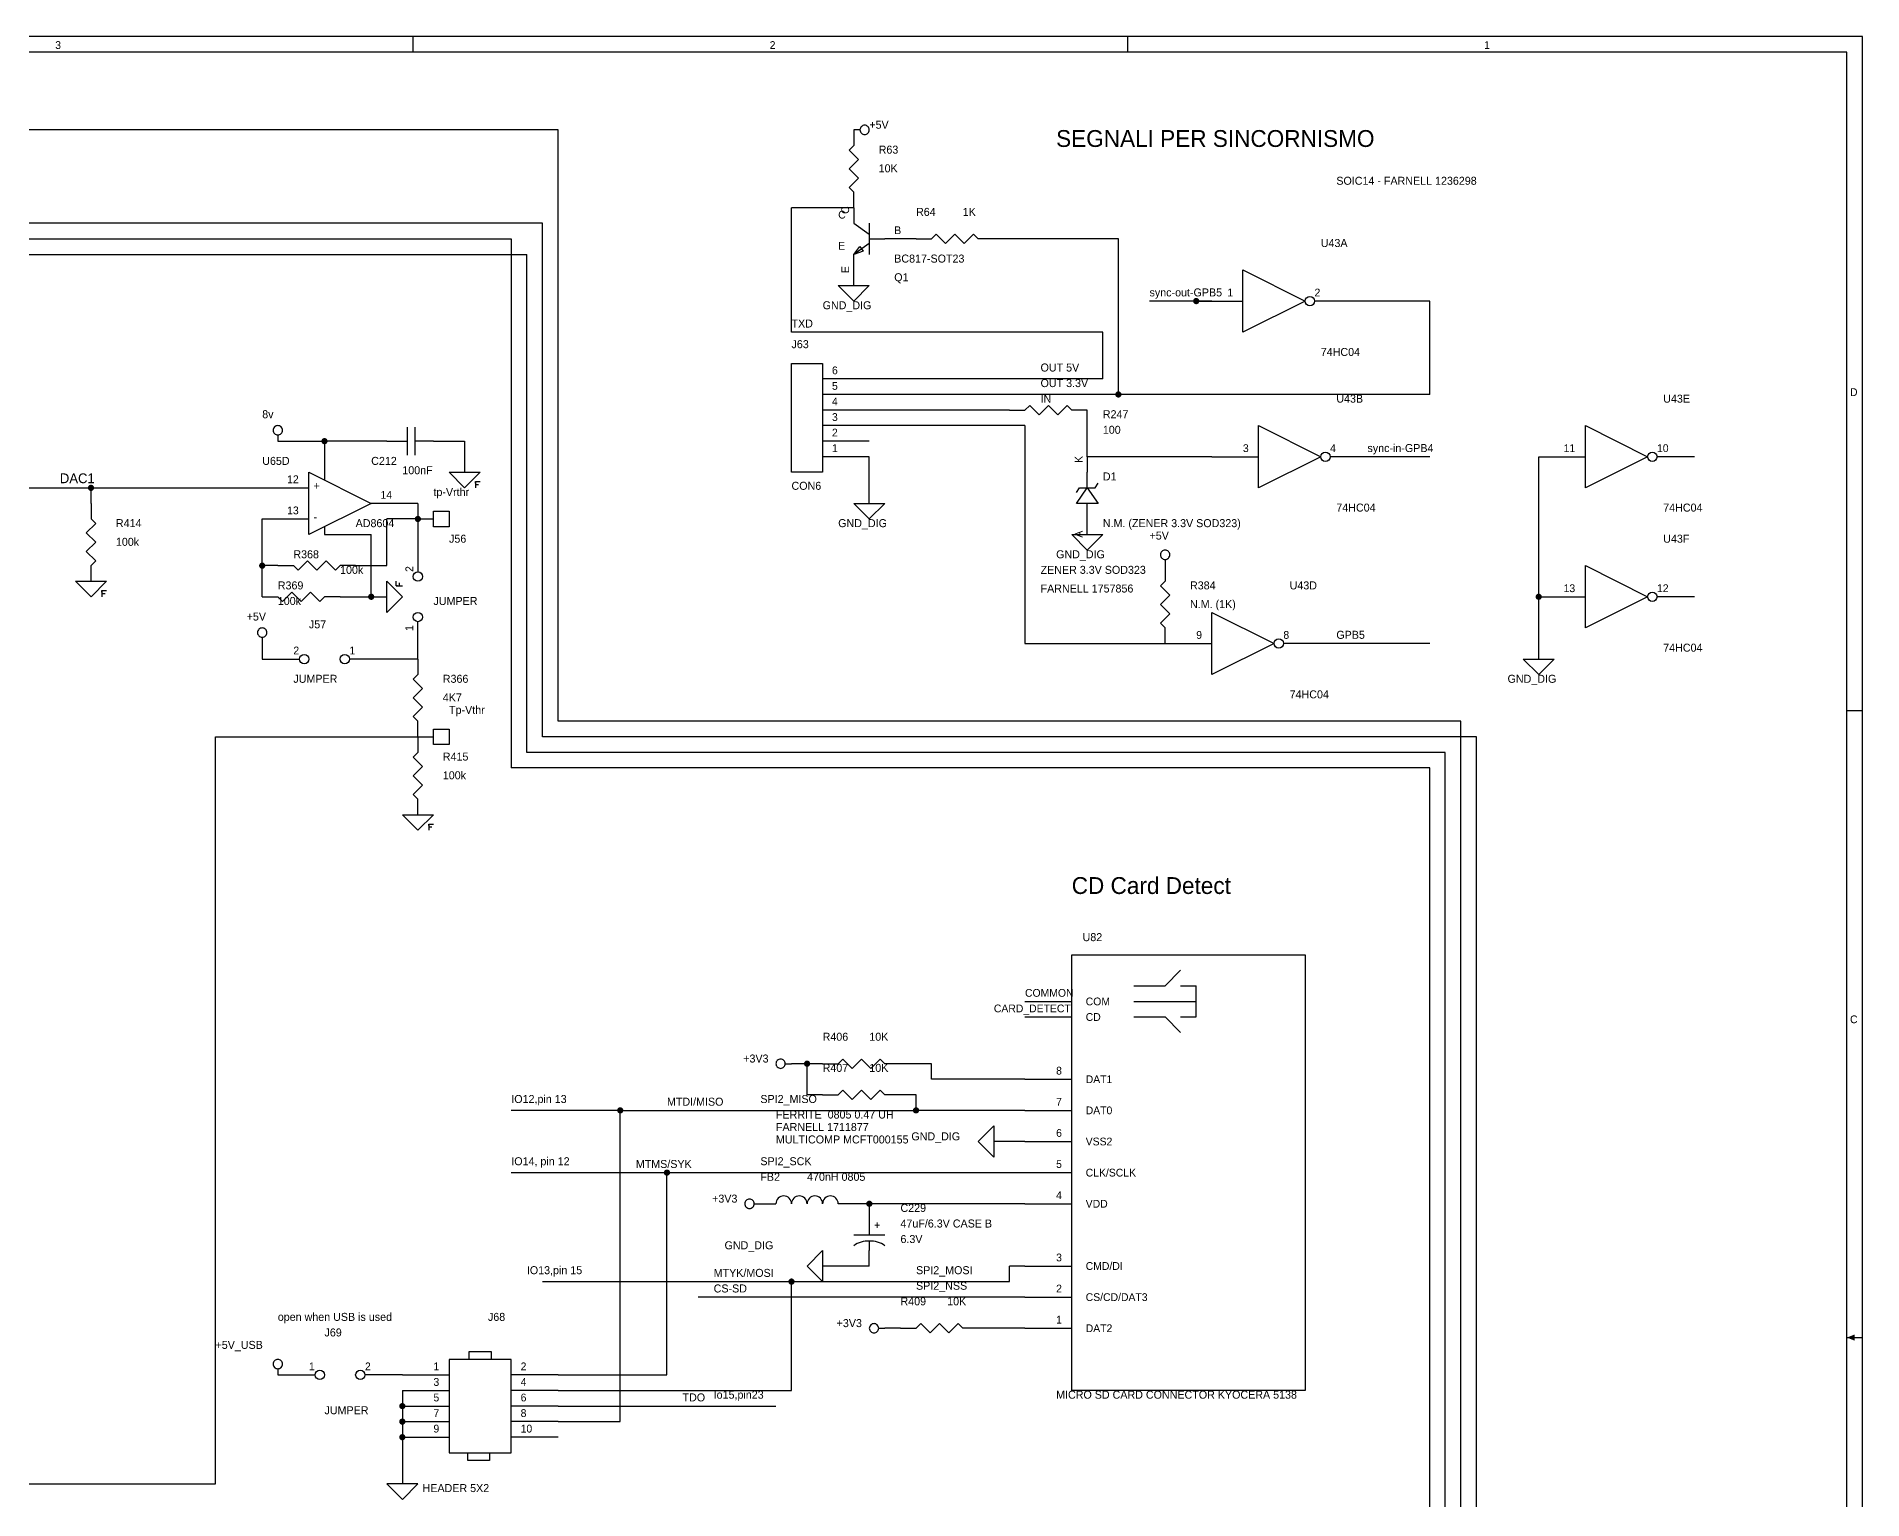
# Model space of a CAD drawing. Extents: x -3 to 591, y 3 to 422.
# Drawn here: x 293.4 to 591.3, y 183.6 to 422.4 of the extents above; entities that cross this region are included whole.
import ezdxf

# ---------------------------------------------------------------- set-up
doc = ezdxf.new("R2010")
doc.units = 0

msp = doc.modelspace()

# ---------------------------------------------------------------- linework, layer by layer
at = {"layer": 'PARTS'}
for p, q in [((426.72, 407.162), (426.72, 404.622)), ((426.72, 394.462), (426.72, 397.002)), ((426.72, 394.462), (426.72, 391.922)), ((434.34, 389.382), (431.8, 389.382)), ((436.88, 389.382), (439.42, 389.382)), ((449.58, 389.382), (447.04, 389.382)), ((426.72, 384.302), (426.72, 386.842)), ((482.6, 379.222), (490.22, 379.222)), ((508, 379.222), (501.904, 379.222)), ((429.26, 366.522), (421.64, 366.522)), ((429.26, 363.982), (421.64, 363.982)), ((429.26, 361.442), (421.64, 361.442)), ((452.12, 361.442), (454.66, 361.442)), ((464.82, 361.442), (462.28, 361.442)), ((429.26, 358.902), (421.64, 358.902)), ((350.52, 356.362), (353.06, 356.362)), ((358.14, 356.362), (355.6, 356.362)), ((429.26, 356.362), (421.64, 356.362)), ((429.26, 353.822), (421.64, 353.822)), ((464.82, 353.822), (464.82, 351.282)), ((485.14, 353.822), (492.76, 353.822)), ((510.54, 353.822), (504.444, 353.822)), ((538.48, 353.822), (546.1, 353.822)), ((563.88, 353.822), (557.784, 353.822)), ((330.2, 348.742), (337.82, 348.742)), ((302.26, 346.202), (302.26, 343.662)), ((355.6, 346.202), (347.98, 346.202)), ((330.2, 343.662), (337.82, 343.662)), ((355.6, 343.662), (358.14, 343.662)), ((464.82, 341.122), (464.82, 343.662)), ((355.6, 341.122), (355.6, 335.026)), ((302.26, 333.502), (302.26, 336.042)), ((332.74, 336.042), (335.28, 336.042)), ((345.44, 336.042), (342.9, 336.042)), ((477.52, 336.042), (477.52, 333.502)), ((330.2, 330.962), (332.74, 330.962)), ((342.9, 330.962), (340.36, 330.962)), ((538.48, 330.962), (546.1, 330.962)), ((563.88, 330.962), (557.784, 330.962)), ((355.6, 320.802), (355.6, 326.898)), ((477.52, 323.342), (477.52, 325.882)), ((477.52, 323.342), (485.14, 323.342)), ((502.92, 323.342), (496.824, 323.342)), ((330.2, 320.802), (336.296, 320.802)), ((350.52, 320.802), (344.424, 320.802)), ((355.6, 320.802), (355.6, 318.262)), ((355.6, 308.102), (355.6, 310.642)), ((355.6, 308.102), (358.14, 308.102)), ((355.6, 308.102), (355.6, 305.562)), ((355.6, 295.402), (355.6, 297.942)), ((454.66, 264.922), (462.28, 264.922)), ((454.66, 262.382), (462.28, 262.382)), ((421.64, 254.762), (424.18, 254.762)), ((434.34, 254.762), (431.8, 254.762)), ((454.66, 252.222), (462.28, 252.222)), ((421.64, 249.682), (424.18, 249.682)), ((434.34, 249.682), (431.8, 249.682)), ((454.66, 247.142), (462.28, 247.142)), ((454.66, 242.062), (462.28, 242.062)), ((454.66, 236.982), (462.28, 236.982)), ((411.48, 231.902), (414.02, 231.902)), ((426.72, 231.902), (424.18, 231.902)), ((429.26, 231.902), (429.26, 229.362)), ((454.66, 231.902), (462.28, 231.902)), ((429.26, 221.742), (429.26, 224.282)), ((454.66, 221.742), (462.28, 221.742)), ((454.66, 216.662), (462.28, 216.662)), ((434.34, 211.582), (436.88, 211.582)), ((447.04, 211.582), (444.5, 211.582)), ((454.66, 211.582), (462.28, 211.582)), ((332.74, 203.962), (338.836, 203.962)), ((353.06, 203.962), (346.964, 203.962)), ((353.06, 203.962), (360.68, 203.962)), ((378.46, 203.962), (370.84, 203.962)), ((353.06, 201.422), (360.68, 201.422)), ((378.46, 201.422), (370.84, 201.422)), ((353.06, 198.882), (360.68, 198.882)), ((378.46, 198.882), (370.84, 198.882)), ((353.06, 196.342), (360.68, 196.342)), ((353.06, 193.802), (360.68, 193.802)), ((378.46, 196.342), (370.84, 196.342)), ((378.46, 193.802), (370.84, 193.802))]:
    msp.add_line(p, q, dxfattribs=at)
for points in [[(427.736, 407.162), (426.72, 407.162)], [(425.958, 403.86), (426.72, 404.622)], [(427.482, 402.336), (425.958, 403.86)], [(425.958, 400.812), (427.482, 402.336)], [(427.482, 399.288), (425.958, 400.812)], [(425.958, 397.764), (427.482, 399.288)], [(426.72, 397.002), (425.958, 397.764)], [(426.72, 391.922), (429.26, 390.144)], [(429.26, 391.922), (429.26, 386.842)], [(429.26, 388.62), (426.72, 386.842)], [(429.26, 389.382), (431.8, 389.382)], [(439.42, 389.382), (440.182, 390.144)], [(440.182, 390.144), (441.706, 388.62)], [(441.706, 388.62), (443.23, 390.144)], [(443.23, 390.144), (444.754, 388.62)], [(444.754, 388.62), (446.278, 390.144)], [(446.278, 390.144), (447.04, 389.382)], [(424.18, 381.762), (429.26, 381.762)], [(426.72, 379.222), (424.18, 381.762)], [(429.26, 381.762), (426.72, 379.222)], [(490.22, 384.302), (500.38, 379.222)], [(490.22, 374.142), (490.22, 384.302)], [(500.38, 379.222), (490.22, 374.142)], [(454.66, 361.442), (455.422, 362.204)], [(455.422, 362.204), (456.946, 360.68)], [(456.946, 360.68), (458.47, 362.204)], [(458.47, 362.204), (459.994, 360.68)], [(459.994, 360.68), (461.518, 362.204)], [(461.518, 362.204), (462.28, 361.442)], [(353.822, 358.648), (353.822, 354.076)], [(355.092, 358.648), (355.092, 354.076)], [(492.76, 358.902), (502.92, 353.822)], [(492.76, 348.742), (492.76, 358.902)], [(546.1, 358.902), (556.26, 353.822)], [(546.1, 348.742), (546.1, 358.902)], [(332.74, 357.378), (332.74, 356.362)], [(353.06, 356.362), (353.822, 356.362)], [(355.6, 356.362), (355.092, 356.362)], [(502.92, 353.822), (492.76, 348.742)], [(556.26, 353.822), (546.1, 348.742)], [(337.82, 351.282), (347.98, 346.202)], [(337.82, 341.122), (337.82, 351.282)], [(340.36, 351.282), (340.36, 350.012)], [(360.68, 351.282), (365.76, 351.282)], [(363.22, 348.742), (360.68, 351.282)], [(365.76, 351.282), (363.22, 348.742)], [(364.998, 349.758), (365.76, 349.758)], [(364.998, 349.504), (364.998, 349.758)], [(364.998, 349.758), (364.998, 348.742)], [(365.506, 349.25), (364.998, 349.25)], [(463.042, 347.98), (463.55, 348.742)], [(463.55, 348.742), (466.09, 348.742)], [(464.82, 348.742), (464.82, 351.282)], [(466.09, 348.742), (466.598, 349.504)], [(347.98, 346.202), (337.82, 341.122)], [(426.72, 346.202), (431.8, 346.202)], [(429.26, 343.662), (426.72, 346.202)], [(431.8, 346.202), (429.26, 343.662)], [(464.82, 343.662), (464.82, 346.202)], [(303.022, 342.9), (301.498, 341.376)], [(302.26, 343.662), (303.022, 342.9)], [(301.498, 341.376), (303.022, 339.852)], [(303.022, 339.852), (301.498, 338.328)], [(340.36, 342.392), (340.36, 341.122)], [(462.28, 341.122), (467.36, 341.122)], [(464.82, 338.582), (462.28, 341.122)], [(467.36, 341.122), (464.82, 338.582)], [(301.498, 338.328), (303.022, 336.804)], [(303.022, 336.804), (302.26, 336.042)], [(337.566, 336.804), (336.042, 335.28)], [(339.09, 335.28), (337.566, 336.804)], [(340.614, 336.804), (339.09, 335.28)], [(342.138, 335.28), (340.614, 336.804)], [(477.52, 337.058), (477.52, 336.042)], [(336.042, 335.28), (335.28, 336.042)], [(342.9, 336.042), (342.138, 335.28)], [(546.1, 336.042), (556.26, 330.962)], [(546.1, 325.882), (546.1, 336.042)], [(299.72, 333.502), (304.8, 333.502)], [(302.26, 330.962), (299.72, 333.502)], [(304.8, 333.502), (302.26, 330.962)], [(304.038, 331.978), (304.8, 331.978)], [(304.038, 331.724), (304.038, 331.978)], [(304.038, 331.978), (304.038, 330.962)], [(304.546, 331.47), (304.038, 331.47)], [(333.502, 330.2), (332.74, 330.962)], [(335.026, 331.724), (333.502, 330.2)], [(336.55, 330.2), (335.026, 331.724)], [(338.074, 331.724), (336.55, 330.2)], [(339.598, 330.2), (338.074, 331.724)], [(340.36, 330.962), (339.598, 330.2)], [(350.52, 328.422), (350.52, 333.502)], [(350.52, 333.502), (353.06, 330.962)], [(353.06, 330.962), (350.52, 328.422)], [(352.044, 332.74), (352.044, 333.502)], [(352.298, 332.74), (352.044, 332.74)], [(352.044, 332.74), (353.06, 332.74)], [(352.552, 333.248), (352.552, 332.74)], [(476.758, 332.74), (477.52, 333.502)], [(478.282, 331.216), (476.758, 332.74)], [(476.758, 329.692), (478.282, 331.216)], [(556.26, 330.962), (546.1, 325.882)], [(478.282, 328.168), (476.758, 329.692)], [(476.758, 326.644), (478.282, 328.168)], [(485.14, 328.422), (495.3, 323.342)], [(485.14, 318.262), (485.14, 328.422)], [(477.52, 325.882), (476.758, 326.644)], [(330.2, 324.358), (330.2, 323.342)], [(495.3, 323.342), (485.14, 318.262)], [(535.94, 320.802), (541.02, 320.802)], [(538.48, 318.262), (535.94, 320.802)], [(541.02, 320.802), (538.48, 318.262)], [(354.838, 317.5), (355.6, 318.262)], [(356.362, 315.976), (354.838, 317.5)], [(354.838, 314.452), (356.362, 315.976)], [(356.362, 312.928), (354.838, 314.452)], [(354.838, 311.404), (356.362, 312.928)], [(355.6, 310.642), (354.838, 311.404)], [(354.838, 304.8), (355.6, 305.562)], [(356.362, 303.276), (354.838, 304.8)], [(354.838, 301.752), (356.362, 303.276)], [(356.362, 300.228), (354.838, 301.752)], [(354.838, 298.704), (356.362, 300.228)], [(355.6, 297.942), (354.838, 298.704)], [(353.06, 295.402), (358.14, 295.402)], [(355.6, 292.862), (353.06, 295.402)], [(358.14, 295.402), (355.6, 292.862)], [(357.378, 293.878), (358.14, 293.878)], [(357.378, 293.624), (357.378, 293.878)], [(357.378, 293.878), (357.378, 292.862)], [(357.886, 293.37), (357.378, 293.37)], [(477.52, 267.462), (480.06, 270.002)], [(472.44, 267.462), (477.52, 267.462)], [(480.06, 267.462), (482.6, 267.462)], [(482.6, 264.922), (482.6, 267.462)], [(472.44, 264.922), (482.6, 264.922)], [(472.44, 262.382), (477.52, 262.382)], [(477.52, 262.382), (480.06, 259.842)], [(480.06, 262.382), (482.6, 262.382)], [(482.6, 262.382), (482.6, 264.922)], [(415.544, 254.762), (416.56, 254.762)], [(424.18, 254.762), (424.942, 255.524)], [(424.942, 255.524), (426.466, 254)], [(426.466, 254), (427.99, 255.524)], [(427.99, 255.524), (429.514, 254)], [(429.514, 254), (431.038, 255.524)], [(431.038, 255.524), (431.8, 254.762)], [(424.18, 249.682), (424.942, 250.444)], [(424.942, 250.444), (426.466, 248.92)], [(426.466, 248.92), (427.99, 250.444)], [(427.99, 250.444), (429.514, 248.92)], [(429.514, 248.92), (431.038, 250.444)], [(431.038, 250.444), (431.8, 249.682)], [(447.04, 242.062), (449.58, 244.602)], [(449.58, 244.602), (449.58, 239.522)], [(449.58, 239.522), (447.04, 242.062)], [(410.464, 231.902), (411.48, 231.902)], [(426.72, 226.822), (431.8, 226.822)], [(429.26, 229.362), (429.26, 226.822)], [(419.1, 221.742), (421.64, 224.282)], [(421.64, 224.282), (421.64, 219.202)], [(429.26, 225.806), (429.26, 224.282)], [(421.64, 219.202), (419.1, 221.742)], [(430.784, 211.582), (431.8, 211.582)], [(436.88, 211.582), (437.642, 212.344)], [(437.642, 212.344), (439.166, 210.82)], [(439.166, 210.82), (440.69, 212.344)], [(440.69, 212.344), (442.214, 210.82)], [(442.214, 210.82), (443.738, 212.344)], [(443.738, 212.344), (444.5, 211.582)], [(363.982, 206.502), (363.982, 206.502), (363.982, 207.772), (367.538, 207.772), (367.538, 206.502)], [(332.74, 204.978), (332.74, 203.962)], [(367.284, 191.262), (367.284, 191.262), (367.284, 189.992), (363.728, 189.992), (363.728, 191.262)], [(355.6, 186.182), (350.52, 186.182)], [(350.52, 186.182), (353.06, 183.642)], [(353.06, 183.642), (355.6, 186.182)]]:
    msp.add_lwpolyline(points, dxfattribs=at)
for points in [[(429.26, 407.162, 0.0985), (429.202, 407.4536, 0.0985), (429.0368, 407.7008, 0.0985), (428.7896, 407.866, 0.0985), (428.498, 407.924, 0.0985), (428.2064, 407.866, 0.0985), (427.9592, 407.7008, 0.0985), (427.794, 407.4536, 0.0985), (427.736, 407.162, 0.0985), (427.794, 406.8704, 0.0985), (427.9592, 406.6232, 0.0985), (428.2064, 406.458, 0.0985), (428.498, 406.4, 0.0985), (428.7896, 406.458, 0.0985), (429.0368, 406.6232, 0.0985), (429.202, 406.8704, 0.0985)], [(333.502, 358.14, 0.0985), (333.444, 358.4316, 0.0985), (333.2788, 358.6788, 0.0985), (333.0316, 358.844, 0.0985), (332.74, 358.902, 0.0985), (332.4484, 358.844, 0.0985), (332.2012, 358.6788, 0.0985), (332.036, 358.4316, 0.0985), (331.978, 358.14, 0.0985), (332.036, 357.8484, 0.0985), (332.2012, 357.6012, 0.0985), (332.4484, 357.436, 0.0985), (332.74, 357.378, 0.0985), (333.0316, 357.436, 0.0985), (333.2788, 357.6012, 0.0985), (333.444, 357.8484, 0.0985)], [(478.282, 337.82, 0.0985), (478.224, 338.1116, 0.0985), (478.0588, 338.3588, 0.0985), (477.8116, 338.524, 0.0985), (477.52, 338.582, 0.0985), (477.2284, 338.524, 0.0985), (476.9812, 338.3588, 0.0985), (476.816, 338.1116, 0.0985), (476.758, 337.82, 0.0985), (476.816, 337.5284, 0.0985), (476.9812, 337.2812, 0.0985), (477.2284, 337.116, 0.0985), (477.52, 337.058, 0.0985), (477.8116, 337.116, 0.0985), (478.0588, 337.2812, 0.0985), (478.224, 337.5284, 0.0985)], [(330.962, 325.12, 0.0985), (330.904, 325.4116, 0.0985), (330.7388, 325.6588, 0.0985), (330.4916, 325.824, 0.0985), (330.2, 325.882, 0.0985), (329.9084, 325.824, 0.0985), (329.6612, 325.6588, 0.0985), (329.496, 325.4116, 0.0985), (329.438, 325.12, 0.0985), (329.496, 324.8284, 0.0985), (329.6612, 324.5812, 0.0985), (329.9084, 324.416, 0.0985), (330.2, 324.358, 0.0985), (330.4916, 324.416, 0.0985), (330.7388, 324.5812, 0.0985), (330.904, 324.8284, 0.0985)], [(415.544, 254.762, 0.0985), (415.486, 255.0536, 0.0985), (415.3208, 255.3008, 0.0985), (415.0736, 255.466, 0.0985), (414.782, 255.524, 0.0985), (414.4904, 255.466, 0.0985), (414.2432, 255.3008, 0.0985), (414.078, 255.0536, 0.0985), (414.02, 254.762, 0.0985), (414.078, 254.4704, 0.0985), (414.2432, 254.2232, 0.0985), (414.4904, 254.058, 0.0985), (414.782, 254, 0.0985), (415.0736, 254.058, 0.0985), (415.3208, 254.2232, 0.0985), (415.486, 254.4704, 0.0985)], [(410.464, 231.902, 0.0985), (410.406, 232.1936, 0.0985), (410.2408, 232.4408, 0.0985), (409.9936, 232.606, 0.0985), (409.702, 232.664, 0.0985), (409.4104, 232.606, 0.0985), (409.1632, 232.4408, 0.0985), (408.998, 232.1936, 0.0985), (408.94, 231.902, 0.0985), (408.998, 231.6104, 0.0985), (409.1632, 231.3632, 0.0985), (409.4104, 231.198, 0.0985), (409.702, 231.14, 0.0985), (409.9936, 231.198, 0.0985), (410.2408, 231.3632, 0.0985), (410.406, 231.6104, 0.0985)], [(430.784, 211.582, 0.0985), (430.726, 211.8736, 0.0985), (430.5608, 212.1208, 0.0985), (430.3136, 212.286, 0.0985), (430.022, 212.344, 0.0985), (429.7304, 212.286, 0.0985), (429.4832, 212.1208, 0.0985), (429.318, 211.8736, 0.0985), (429.26, 211.582, 0.0985), (429.318, 211.2904, 0.0985), (429.4832, 211.0432, 0.0985), (429.7304, 210.878, 0.0985), (430.022, 210.82, 0.0985), (430.3136, 210.878, 0.0985), (430.5608, 211.0432, 0.0985), (430.726, 211.2904, 0.0985)], [(333.502, 205.74, 0.0985), (333.444, 206.0316, 0.0985), (333.2788, 206.2788, 0.0985), (333.0316, 206.444, 0.0985), (332.74, 206.502, 0.0985), (332.4484, 206.444, 0.0985), (332.2012, 206.2788, 0.0985), (332.036, 206.0316, 0.0985), (331.978, 205.74, 0.0985), (332.036, 205.4484, 0.0985), (332.2012, 205.2012, 0.0985), (332.4484, 205.036, 0.0985), (332.74, 204.978, 0.0985), (333.0316, 205.036, 0.0985), (333.2788, 205.2012, 0.0985), (333.444, 205.4484, 0.0985)]]:
    msp.add_lwpolyline(points, format="xyb", close=True, dxfattribs=at)
for points in [[(426.72, 386.842), (427.736, 388.112), (428.244, 387.35), (426.72, 386.842)], [(421.64, 351.282), (416.56, 351.282), (416.56, 369.062), (421.64, 369.062)], [(464.82, 348.742), (464.82, 348.742), (466.598, 346.202), (463.042, 346.202), (464.82, 348.742)], [(360.68, 342.392), (358.14, 342.392), (358.14, 344.932), (360.68, 344.932)], [(360.68, 306.832), (358.14, 306.832), (358.14, 309.372), (360.68, 309.372)], [(462.28, 272.542), (500.38, 272.542), (500.38, 201.422), (462.28, 201.422)], [(370.84, 206.502), (360.68, 206.502), (360.68, 191.262), (370.84, 191.262)]]:
    msp.add_lwpolyline(points, close=True, dxfattribs=at)
for points in [[(415.29, 233.172, 0.4142), (414.02, 231.902)], [(416.56, 231.902, 0.4142), (415.29, 233.172)], [(417.83, 233.172, 0.4142), (416.56, 231.902)], [(419.1, 231.902, 0.4142), (417.83, 233.172)], [(420.37, 233.172, 0.4142), (419.1, 231.902)], [(421.64, 231.902, 0.4142), (420.37, 233.172)], [(422.91, 233.172, 0.4142), (421.64, 231.902)], [(424.18, 231.902, 0.4142), (422.91, 233.172)], [(429.26, 225.806, 0.1654), (426.72, 225.044)], [(431.8, 225.044, 0.1654), (429.26, 225.806)]]:
    msp.add_lwpolyline(points, format="xyb", dxfattribs=at)
for centre in [(501.142, 379.222), (503.682, 353.822), (557.022, 353.822), (355.6, 334.264), (557.022, 330.962), (355.6, 327.66), (496.062, 323.342), (337.058, 320.802), (343.662, 320.802), (339.598, 203.962), (346.202, 203.962)]:
    msp.add_circle(centre, 0.762, dxfattribs=at)
at = {"layer": 'TITLE'}
for points in [[(-2.54, 2.54), (591.312, 2.54), (591.312, 422.402), (-2.54, 422.402)], [(0, 5.08), (588.772, 5.08), (588.772, 419.862), (0, 419.862)]]:
    msp.add_lwpolyline(points, close=True, dxfattribs=at)
for points in [[(354.838, 419.862), (354.838, 422.402)], [(471.424, 419.862), (471.424, 422.402)], [(588.772, 312.42), (591.312, 312.42)], [(588.772, 210.058), (591.312, 210.058)]]:
    msp.add_lwpolyline(points, dxfattribs=at)
msp.add_solid([(588.772, 210.058), (590.042, 210.566), (590.042, 209.55), (590.042, 210.058)], dxfattribs=at)
msp.add_solid([(588.772, 210.058), (590.042, 210.566), (590.042, 209.55), (590.042, 210.058)], dxfattribs=at)
msp.add_solid([(588.772, 210.058), (590.042, 210.566), (590.042, 209.55), (590.042, 210.058)], dxfattribs=at)
at = {"layer": 'WIRE'}
for points in [[(378.46, 407.162), (165.1, 407.162)], [(378.46, 310.642), (378.46, 407.162)], [(426.72, 394.462), (416.56, 394.462)], [(416.56, 374.142), (416.56, 394.462)], [(375.92, 391.922), (218.44, 391.922)], [(375.92, 308.102), (375.92, 391.922)], [(218.44, 389.382), (370.84, 389.382)], [(370.84, 389.382), (370.84, 303.022)], [(436.88, 389.382), (434.34, 389.382)], [(469.9, 389.382), (449.58, 389.382)], [(469.9, 363.982), (469.9, 389.382)], [(218.44, 386.842), (373.38, 386.842)], [(373.38, 305.562), (373.38, 386.842)], [(426.72, 381.762), (426.72, 384.302)], [(482.6, 379.222), (474.98, 379.222)], [(485.14, 379.222), (482.6, 379.222)], [(520.7, 379.222), (508, 379.222)], [(520.7, 363.982), (520.7, 379.222)], [(467.36, 374.142), (416.56, 374.142)], [(467.36, 366.522), (467.36, 374.142)], [(467.36, 366.522), (429.26, 366.522)], [(469.9, 363.982), (429.26, 363.982)], [(520.7, 363.982), (469.9, 363.982)], [(452.12, 361.442), (429.26, 361.442)], [(464.82, 353.822), (464.82, 361.442)], [(454.66, 358.902), (429.26, 358.902)], [(454.66, 358.902), (454.66, 323.342)], [(332.74, 356.362), (340.36, 356.362)], [(340.36, 356.362), (340.36, 351.282)], [(350.52, 356.362), (340.36, 356.362)], [(358.14, 356.362), (363.22, 356.362)], [(363.22, 356.362), (363.22, 351.282)], [(429.26, 346.202), (429.26, 353.822)], [(485.14, 353.822), (464.82, 353.822)], [(520.7, 353.822), (510.54, 353.822)], [(538.48, 330.962), (538.48, 353.822)], [(274.32, 348.742), (302.26, 348.742)], [(302.26, 346.202), (302.26, 348.742)], [(302.26, 348.742), (330.2, 348.742)], [(355.6, 346.202), (355.6, 343.662)], [(330.2, 336.042), (330.2, 343.662)], [(350.52, 336.042), (350.52, 343.662)], [(355.6, 343.662), (350.52, 343.662)], [(355.6, 343.662), (355.6, 341.122)], [(340.36, 341.122), (347.98, 341.122)], [(347.98, 330.962), (347.98, 341.122)], [(332.74, 336.042), (330.2, 336.042)], [(330.2, 330.962), (330.2, 336.042)], [(345.44, 336.042), (350.52, 336.042)], [(342.9, 330.962), (347.98, 330.962)], [(347.98, 330.962), (350.52, 330.962)], [(538.48, 320.802), (538.48, 330.962)], [(330.2, 323.342), (330.2, 320.802)], [(454.66, 323.342), (477.52, 323.342)], [(520.7, 323.342), (502.92, 323.342)], [(355.6, 320.802), (350.52, 320.802)], [(525.78, 310.642), (378.46, 310.642)], [(525.78, 143.002), (525.78, 310.642)], [(322.58, 186.182), (322.58, 308.102)], [(322.58, 308.102), (355.6, 308.102)], [(528.32, 308.102), (375.92, 308.102)], [(528.32, 143.002), (528.32, 308.102)], [(523.24, 305.562), (373.38, 305.562)], [(523.24, 143.002), (523.24, 305.562)], [(520.7, 303.022), (370.84, 303.022)], [(520.7, 143.002), (520.7, 303.022)], [(419.1, 254.762), (416.56, 254.762)], [(421.64, 254.762), (419.1, 254.762)], [(419.1, 249.682), (419.1, 254.762)], [(439.42, 254.762), (434.34, 254.762)], [(439.42, 252.222), (439.42, 254.762)], [(454.66, 252.222), (439.42, 252.222)], [(421.64, 249.682), (419.1, 249.682)], [(436.88, 249.682), (434.34, 249.682)], [(436.88, 247.142), (436.88, 249.682)], [(388.62, 247.142), (370.84, 247.142)], [(388.62, 247.142), (436.88, 247.142)], [(388.62, 196.342), (388.62, 247.142)], [(454.66, 247.142), (436.88, 247.142)], [(454.66, 242.062), (449.58, 242.062)], [(370.84, 236.982), (396.24, 236.982)], [(396.24, 203.962), (396.24, 236.982)], [(396.24, 236.982), (454.66, 236.982)], [(429.26, 231.902), (426.72, 231.902)], [(454.66, 231.902), (429.26, 231.902)], [(429.26, 221.742), (421.64, 221.742)], [(452.12, 219.202), (452.12, 221.742)], [(454.66, 221.742), (452.12, 221.742)], [(375.92, 219.202), (416.56, 219.202)], [(416.56, 201.422), (416.56, 219.202)], [(416.56, 219.202), (452.12, 219.202)], [(454.66, 216.662), (401.32, 216.662)], [(434.34, 211.582), (431.8, 211.582)], [(454.66, 211.582), (447.04, 211.582)], [(378.46, 203.962), (396.24, 203.962)], [(353.06, 201.422), (353.06, 198.882)], [(378.46, 201.422), (416.56, 201.422)], [(353.06, 198.882), (353.06, 196.342)], [(378.46, 198.882), (414.02, 198.882)], [(353.06, 196.342), (353.06, 193.802)], [(353.06, 193.802), (353.06, 186.182)], [(378.46, 196.342), (388.62, 196.342)], [(203.2, 186.182), (322.58, 186.182)]]:
    msp.add_lwpolyline(points, dxfattribs=at)
at = {"layer": 'WIRE', "const_width": 0.508}
for points in [[(482.346, 379.222, 1), (482.854, 379.222, 1)], [(469.646, 363.982, 1), (470.154, 363.982, 1)], [(340.106, 356.362, 1), (340.614, 356.362, 1)], [(302.006, 348.742, 1), (302.514, 348.742, 1)], [(355.346, 343.662, 1), (355.854, 343.662, 1)], [(329.946, 336.042, 1), (330.454, 336.042, 1)], [(347.726, 330.962, 1), (348.234, 330.962, 1)], [(538.226, 330.962, 1), (538.734, 330.962, 1)], [(418.846, 254.762, 1), (419.354, 254.762, 1)], [(388.366, 247.142, 1), (388.874, 247.142, 1)], [(436.626, 247.142, 1), (437.134, 247.142, 1)], [(395.986, 236.982, 1), (396.494, 236.982, 1)], [(429.006, 231.902, 1), (429.514, 231.902, 1)], [(416.306, 219.202, 1), (416.814, 219.202, 1)], [(352.806, 198.882, 1), (353.314, 198.882, 1)], [(352.806, 196.342, 1), (353.314, 196.342, 1)], [(352.806, 193.802, 1), (353.314, 193.802, 1)]]:
    msp.add_lwpolyline(points, format="xyb", close=True, dxfattribs=at)

# ---------------------------------------------------------------- texts
at = {"layer": 'COMMENTS'}
for s, height, p in [('SEGNALI PER SINCORNISMO', 2.7523, (459.74, 404.3797)), ('SOIC14 - FARNELL 1236298', 1.3057, (505.46, 398.2063)), ('OUT 5V', 1.3057, (457.2, 367.7263)), ('OUT 3.3V', 1.3057, (457.2, 365.1863)), ('IN', 1.3057, (457.2, 362.6463)), ('ZENER 3.3V SOD323', 1.3057, (457.2, 334.7063)), ('FARNELL 1757856', 1.3057, (457.2, 331.6583)), ('CD Card Detect', 2.7523, (462.28, 282.4597)), ('IO12,pin 13', 1.3057, (370.84, 248.3463)), ('SPI2_MISO', 1.3057, (411.48, 248.3463)), ('FERRITE  0805 0.47 UH ', 1.3057, (414.02, 245.8063)), ('FARNELL 1711877\t', 1.3057, (414.02, 243.7743)), ('MULTICOMP MCFT000155 \t', 1.3057, (414.02, 241.7423)), ('IO14, pin 12', 1.3057, (370.84, 238.1863)), ('SPI2_SCK', 1.3057, (411.48, 238.1863)), ('6.3V', 1.3057, (434.34, 225.4863)), ('IO13,pin 15', 1.3057, (373.38, 220.4063)), ('SPI2_MOSI', 1.3057, (436.88, 220.4063)), ('SPI2_NSS', 1.3057, (436.88, 217.8663)), ('open when USB is used', 1.3057, (332.74, 212.7863)), ('Io15,pin23', 1.3057, (403.86, 200.0863))]:
    msp.add_text(s, height=height, dxfattribs=at).set_placement(p)
at = {"layer": 'PARTS'}
for s, p in [('C', (424.18, 392.684)), ('B', (433.324, 390.144)), ('E', (424.18, 387.604)), ('1', (487.68, 379.984)), ('2', (501.904, 379.984)), ('6', (423.164, 367.284)), ('5', (423.164, 364.744)), ('4', (423.164, 362.204)), ('3', (423.164, 359.664)), ('2', (423.164, 357.124)), ('1', (423.164, 354.584)), ('3', (490.22, 354.584)), ('4', (504.444, 354.584)), ('11', (542.544, 354.584)), ('10', (557.784, 354.584)), ('12', (334.264, 349.504)), ('13', (334.264, 344.424)), ('14', (349.504, 346.964)), ('13', (542.544, 331.724)), ('12', (557.784, 331.724)), ('9', (482.6, 324.104)), ('8', (496.824, 324.104)), ('2', (335.28, 321.564)), ('1', (344.424, 321.564)), ('COMMON', (454.66, 265.684)), ('COM', (464.566, 264.287)), ('CARD_DETECT', (449.58, 263.144)), ('CD', (464.566, 261.747)), ('8', (459.74, 252.984)), ('DAT1', (464.566, 251.587)), ('7', (459.74, 247.904)), ('DAT0', (464.566, 246.507)), ('6', (459.74, 242.824)), ('VSS2', (464.566, 241.427)), ('5', (459.74, 237.744)), ('CLK/SCLK', (464.566, 236.347)), ('4', (459.74, 232.664)), ('VDD', (464.566, 231.267)), ('3', (459.74, 222.504)), ('CMD/DI', (464.566, 221.107)), ('2', (459.74, 217.424)), ('CS/CD/DAT3', (464.566, 216.027)), ('1', (459.74, 212.344)), ('DAT2', (464.566, 210.947)), ('1', (337.82, 204.724)), ('2', (346.964, 204.724)), ('1', (358.14, 204.724)), ('2', (372.364, 204.724)), ('3', (358.14, 202.184)), ('4', (372.364, 202.184)), ('5', (358.14, 199.644)), ('6', (372.364, 199.644)), ('7', (358.14, 197.104)), ('8', (372.364, 197.104)), ('9', (358.14, 194.564)), ('10', (372.364, 194.564))]:
    msp.add_text(s, height=1.27, dxfattribs=at).set_placement(p)
for s, p in [('C', (425.958, 393.446)), ('E', (425.958, 383.794)), ('K', (464.058, 352.806)), ('A', (464.058, 340.614)), ('2', (354.838, 335.026)), ('1', (354.838, 325.374))]:
    msp.add_text(s, height=1.27, rotation=90, dxfattribs=at).set_placement(p)
at = {"layer": 'PARTTEXT'}
for s, p in [('+5V', (429.26, 407.3503)), ('R63', (430.784, 403.2863)), ('10K', (430.784, 400.2383)), ('R64', (436.88, 393.1263)), ('1K', (444.5, 393.1263)), ('U43A', (502.92, 388.0463)), ('BC817-SOT23', (433.324, 385.5063)), ('Q1', (433.324, 382.4583)), ('GND_DIG', (421.64, 377.8863)), ('J63', (416.56, 371.5363)), ('74HC04', (502.92, 370.2663)), ('U43B', (505.46, 362.6463)), ('U43E', (558.8, 362.6463)), ('8v', (330.2, 360.1063)), ('R247', (467.36, 360.1063)), ('100', (467.36, 357.5663)), ('U65D', (330.2, 352.4863)), ('C212', (347.98, 352.4863)), ('100nF', (353.06, 350.9623)), ('+', (338.582, 348.4223)), ('tp-Vrthr', (358.14, 347.4063)), ('CON6', (416.56, 348.4223)), ('D1', (467.36, 349.9463)), ('74HC04', (505.46, 344.8663)), ('74HC04', (558.8, 344.8663)), ('R414', (306.324, 342.3263)), ('-', (338.582, 343.3423)), ('AD8604', (345.44, 342.3263)), ('GND_DIG', (424.18, 342.3263)), ('N.M. (ZENER 3.3V SOD323)', (467.36, 342.3263)), ('100k', (306.324, 339.2783)), ('J56', (360.68, 339.7863)), ('+5V', (474.98, 340.2943)), ('U43F', (558.8, 339.7863)), ('R368', (335.28, 337.2463)), ('GND_DIG', (459.74, 337.2463)), ('100k', (342.9, 334.7063)), ('100k', (332.74, 329.6263)), ('R369', (332.74, 332.1663)), ('JUMPER', (358.14, 329.6263)), ('R384', (481.584, 332.1663)), ('U43D', (497.84, 332.1663)), ('+5V', (327.66, 327.0863)), ('N.M. (1K)', (481.584, 329.1183)), ('J57', (337.82, 325.8163)), ('74HC04', (558.8, 322.0063)), ('JUMPER', (335.28, 316.9263)), ('R366', (359.664, 316.9263)), ('GND_DIG', (533.4, 316.9263)), ('4K7', (359.664, 313.8783)), ('Tp-Vthr', (360.68, 311.8463)), ('74HC04', (497.84, 314.3863)), ('R415', (359.664, 304.2263)), ('100k', (359.664, 301.1783)), ('U82', (464.058, 274.7623)), ('R406', (421.64, 258.5063)), ('10K', (429.26, 258.5063)), ('+3V3', (408.686, 254.9503)), ('R407', (421.64, 253.4263)), ('10K', (429.26, 253.4263)), ('GND_DIG', (436.118, 242.2503)), ('FB2', (411.48, 235.6463)), ('470nH 0805', (419.1, 235.6463)), ('+3V3', (403.606, 232.0903)), ('C229', (434.34, 230.5663)), ('+', (430.022, 227.7723)), ('47uF/6.3V CASE B', (434.34, 228.0263)), ('GND_DIG', (405.638, 224.4703)), ('R409', (434.34, 215.3263)), ('10K', (441.96, 215.3263)), ('J69', (340.36, 210.2463)), ('J68', (367.03, 212.7863)), ('+3V3', (423.926, 211.7703)), ('+5V_USB', (322.58, 208.2143)), ('MICRO SD CARD CONNECTOR KYOCERA 5138', (459.74, 200.0863)), ('JUMPER', (340.36, 197.5463)), ('HEADER 5X2', (356.362, 184.8463))]:
    msp.add_text(s, height=1.3057, dxfattribs=at).set_placement(p)
at = {"layer": 'TITLE'}
for s, p in [('3', (296.418, 420.37)), ('2', (413.004, 420.37)), ('1', (529.59, 420.37)), ('D', (589.28, 363.728)), ('C', (589.28, 261.366))]:
    msp.add_text(s, height=1.27, dxfattribs=at).set_placement(p)
at = {"layer": 'WIRETEXT'}
for s, height, p in [('sync-out-GPB5', 1.3057, (474.98, 379.984)), ('TXD', 1.3057, (416.56, 374.904)), ('sync-in-GPB4', 1.3057, (510.54, 354.584)), ('DAC1', 1.5955, (297.18, 349.504)), ('GPB5', 1.3057, (505.46, 324.104)), ('MTDI/MISO', 1.3057, (396.24, 247.904)), ('MTMS/SYK', 1.3057, (391.16, 237.744)), ('MTYK/MOSI', 1.3057, (403.86, 219.964)), ('CS-SD', 1.3057, (403.86, 217.424)), ('TDO', 1.3057, (398.78, 199.644))]:
    msp.add_text(s, height=height, dxfattribs=at).set_placement(p)

doc.saveas('drawing.dxf')
